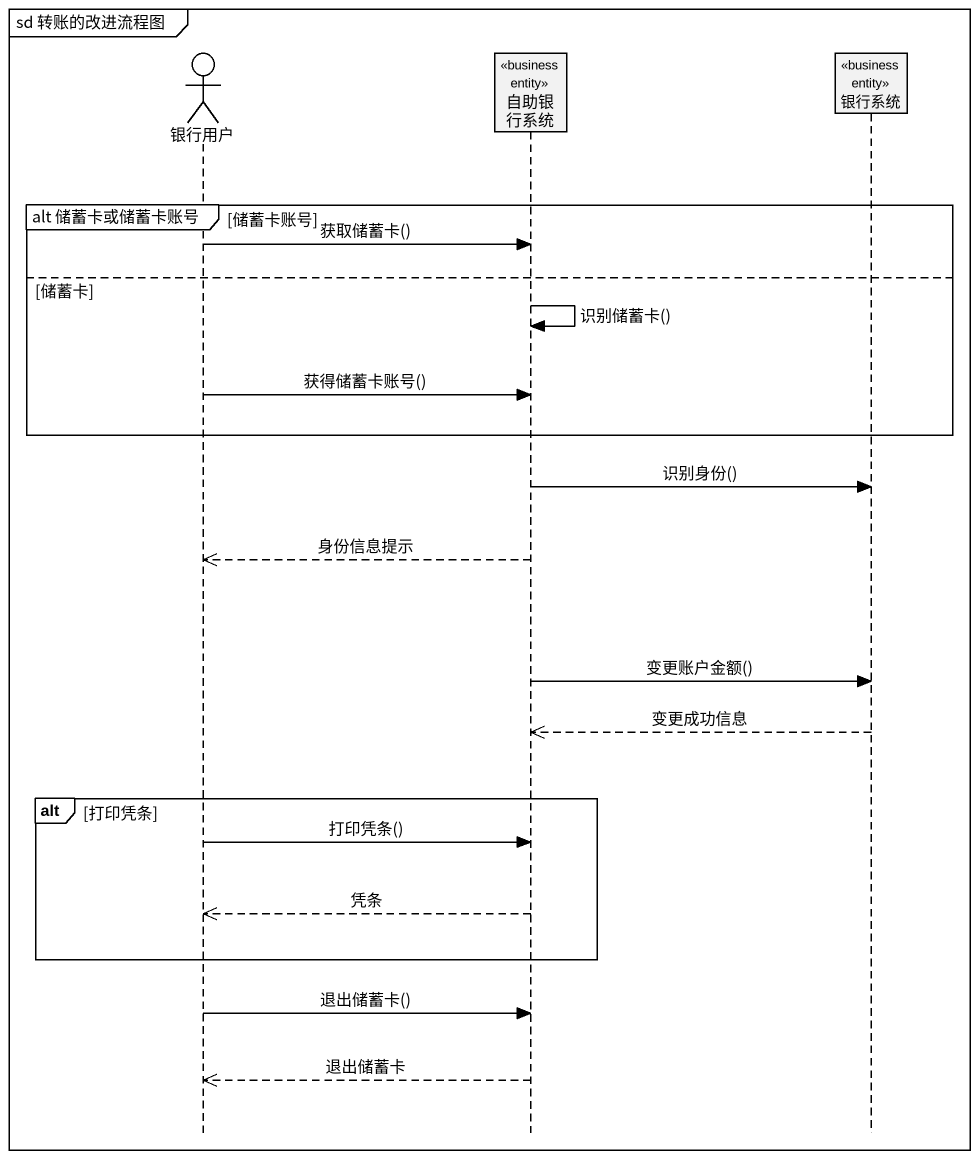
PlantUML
@startuml
mainframe sd 转账的改进流程图
hide footbox
actor 银行用户
participant 自助银行系统 <<business entity>>
participant 银行系统 <<business entity>>

group alt 储蓄卡或储蓄卡账号 [储蓄卡账号]
  银行用户 -> 自助银行系统 : 获取储蓄卡()
else 储蓄卡
  自助银行系统 -> 自助银行系统 : 识别储蓄卡()
  银行用户 -> 自助银行系统 : 获得储蓄卡账号()
end
自助银行系统 -> 银行系统 : 识别身份()
自助银行系统 -->> 银行用户 : 身份信息提示
自助银行系统 -> 银行系统 : 变更账户金额()
银行系统 -->> 自助银行系统 : 变更成功信息
alt 打印凭条
  银行用户 -> 自助银行系统 : 打印凭条()
  自助银行系统 -->> 银行用户 : 凭条
end
银行用户 -> 自助银行系统 : 退出储蓄卡()
自助银行系统 -->> 银行用户 : 退出储蓄卡
@enduml
